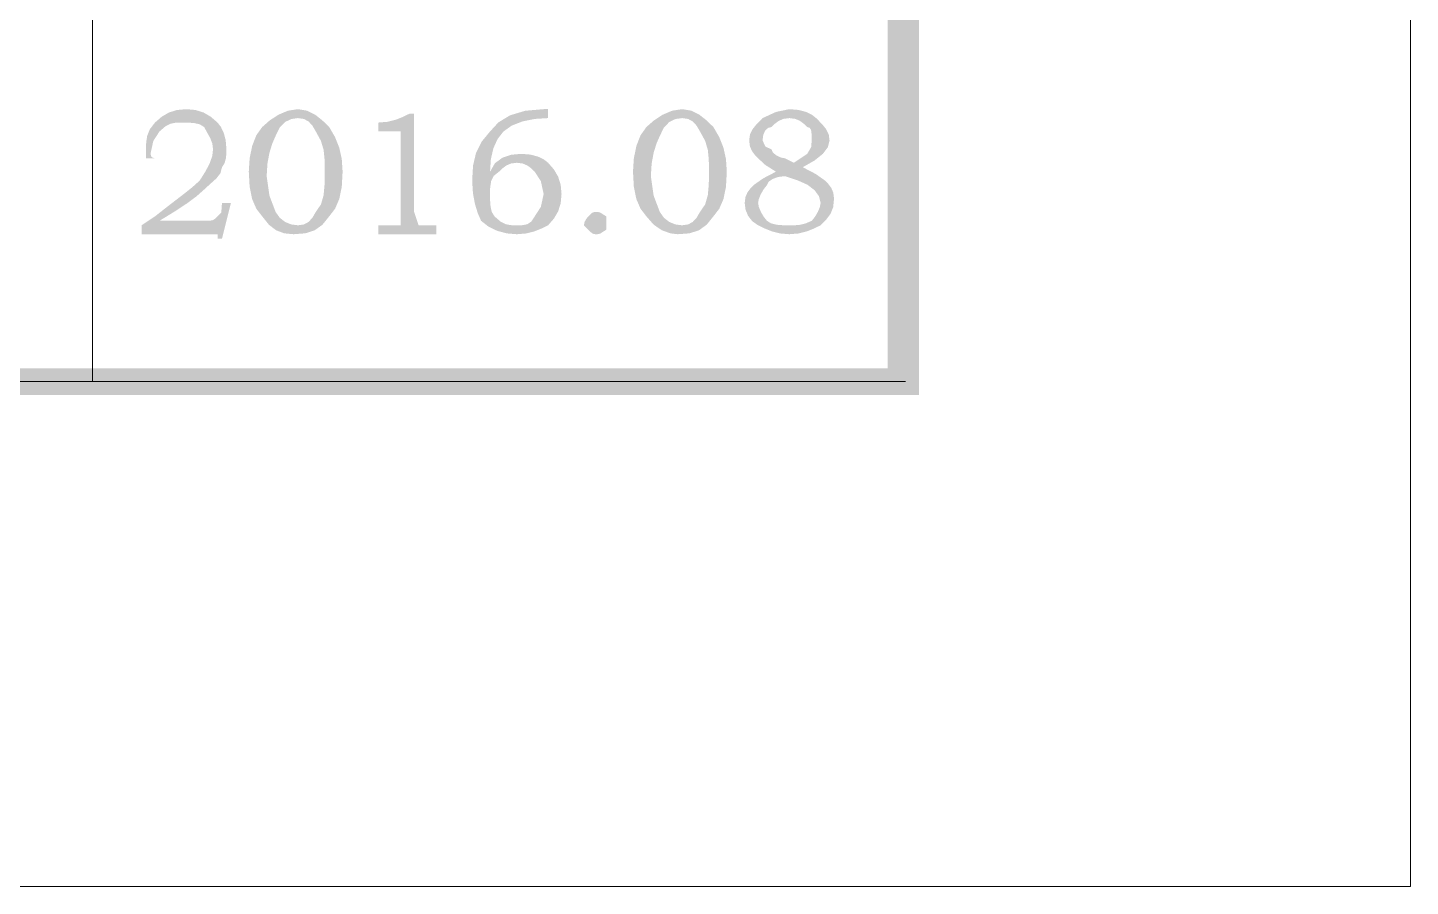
# Model space of a CAD drawing. Header units: millimetres. Extents: x 6 to 291, y 4 to 206.
# Drawn here: x 278.02 to 291.13, y 3.98 to 12.12 of the extents above; entities that cross this region are included whole.
import ezdxf

# ---------------------------------------------------------------- set-up
doc = ezdxf.new("R2010")
doc.units = ezdxf.units.MM
doc.layers.add('C00-00-00', color=7, linetype='Continuous')

msp = doc.modelspace()

# ---------------------------------------------------------------- hatches: boundary and pattern name
at = {"layer": 'C00-00-00'}
h = msp.add_hatch(color=256, dxfattribs=at)
h.dxf.hatch_style = 2
h.paths.add_polyline_path([(286.469659, 201.083336), (286.173327, 200.787002), (286.469659, 8.636004)])
h = msp.add_hatch(color=256, dxfattribs=at)
h.dxf.hatch_style = 2
h.paths.add_polyline_path([(286.173327, 200.787002), (286.469659, 8.636004), (286.173327, 8.89001)])
h = msp.add_hatch(color=256, dxfattribs=at)
h.dxf.hatch_style = 2
h.paths.add_polyline_path([(286.258012, 8.762999), (286.427349, 8.762999), (286.258012, 16.467664)])
h = msp.add_hatch(color=256, dxfattribs=at)
h.dxf.hatch_style = 2
h.paths.add_polyline_path([(286.427349, 8.762999), (286.258012, 16.467664), (286.427349, 16.467664)])
h = msp.add_hatch(color=256, dxfattribs=at)
h.dxf.hatch_style = 2
h.paths.add_polyline_path([(279.230663, 10.879665), (279.145996, 10.879665), (279.145996, 10.906124), (279.145996, 10.964332), (279.147319, 11.027832), (279.156579, 11.091332), (279.181715, 11.154832), (279.230663, 11.218332), (279.294824, 11.273894), (279.362954, 11.313582), (279.439022, 11.337394), (279.526996, 11.345332), (279.61497, 11.337394), (279.691038, 11.313582), (279.759168, 11.273894), (279.823329, 11.218332), (279.854418, 11.178644), (279.881538, 11.123082), (279.90072, 11.051644), (279.907996, 10.964332), (279.907335, 10.925967), (279.902704, 10.879665), (279.890137, 10.833363), (279.865663, 10.794999), (279.851111, 10.738113), (279.812746, 10.689165), (279.758506, 10.640217), (279.696329, 10.583332), (279.62423, 10.51917), (279.532288, 10.45104), (279.416532, 10.374972), (279.272996, 10.286999), (279.696329, 10.286999), (279.745939, 10.28766), (279.775704, 10.29229), (279.797532, 10.304858), (279.823329, 10.329332), (279.844496, 10.350499), (279.859048, 10.365051), (279.865663, 10.456332), (279.950329, 10.456332), (279.865663, 10.117665), (279.823329, 10.117665), (279.823329, 10.159999), (279.103663, 10.159999), (279.103663, 10.244665), (279.230663, 10.329332), (279.374199, 10.44178), (279.489954, 10.530415), (279.581897, 10.603176), (279.653996, 10.667999), (279.709559, 10.755972), (279.749246, 10.83204), (279.773059, 10.90017), (279.780996, 10.964332), (279.77372, 11.021217), (279.754538, 11.070165), (279.727418, 11.119113), (279.696329, 11.175999), (279.657303, 11.200472), (279.606371, 11.21304), (279.547501, 11.21767), (279.484663, 11.218332), (279.427777, 11.217009), (279.378829, 11.207749), (279.329881, 11.182613), (279.272996, 11.133665), (279.214788, 11.043707), (279.188329, 10.921999), (279.193621, 10.900832), (279.206189, 10.88628)])
h = msp.add_hatch(color=256, dxfattribs=at)
h.paths.add_polyline_path([(280.119659, 10.75267), (280.127596, 10.878348), (280.151409, 10.996087), (280.191096, 11.097952), (280.246659, 11.176004), (280.317435, 11.238181), (280.400117, 11.29242), (280.490737, 11.330785), (280.585326, 11.345337), (280.6733, 11.330785), (280.749367, 11.29242), (280.817498, 11.238181), (280.881659, 11.176004), (280.937221, 11.080092), (280.976909, 10.980212), (281.000721, 10.872394), (281.008659, 10.75267), (281.000721, 10.609134), (280.976909, 10.493379), (280.937221, 10.401436), (280.881659, 10.329337), (280.816836, 10.249301), (280.744076, 10.197045), (280.65544, 10.168603), (280.542992, 10.160004), (280.455018, 10.168603), (280.378951, 10.197045), (280.31082, 10.249301), (280.246659, 10.329337), (280.191096, 10.401436), (280.151409, 10.493379), (280.127596, 10.609134)])
h.paths.add_polyline_path([(280.839326, 10.75267), (280.838003, 10.86578), (280.828742, 10.959045), (280.803607, 11.044374), (280.754659, 11.13367), (280.722248, 11.189233), (280.685867, 11.22892), (280.64155, 11.252733), (280.585326, 11.26067), (280.522487, 11.252072), (280.463617, 11.223629), (280.412685, 11.171374), (280.373659, 11.091337), (280.34257, 11.0199), (280.315451, 10.932587), (280.296268, 10.8294), (280.288992, 10.710337), (280.315451, 10.525129), (280.373659, 10.37167), (280.412685, 10.316108), (280.463617, 10.27642), (280.522487, 10.252608), (280.585326, 10.24467), (280.64155, 10.252608), (280.685867, 10.27642), (280.722248, 10.316108), (280.754659, 10.37167), (280.803607, 10.443108), (280.828742, 10.53042), (280.838003, 10.633608)])
h = msp.add_hatch(color=256, dxfattribs=at)
h.dxf.hatch_style = 2
h.paths.add_polyline_path([(281.643661, 11.303008), (281.685995, 11.303008), (281.685995, 10.371675), (281.707161, 10.308175), (281.728328, 10.244675), (281.754786, 10.244675), (281.812995, 10.244675), (281.897661, 10.244675), (281.897661, 10.160008), (281.347328, 10.160008), (281.347328, 10.244675), (281.431995, 10.244675), (281.481604, 10.244675), (281.51137, 10.244675), (281.533198, 10.244675), (281.558995, 10.244675), (281.558995, 10.371675), (281.558995, 11.133675), (281.347328, 11.133675), (281.347328, 11.218342), (281.435302, 11.225618), (281.51137, 11.2448), (281.5795, 11.27192)])
h = msp.add_hatch(color=256, dxfattribs=at)
h.paths.add_polyline_path([(282.955984, 11.345334), (282.955984, 11.260668), (282.830307, 11.25273), (282.712568, 11.228918), (282.610703, 11.18923), (282.532651, 11.133668), (282.477089, 11.06223), (282.437401, 10.974918), (282.413589, 10.87173), (282.405651, 10.752668), (282.451953, 10.832704), (282.522068, 10.884959), (282.608057, 10.913402), (282.701984, 10.922001), (282.789297, 10.914725), (282.860734, 10.895543), (282.916297, 10.868423), (282.955984, 10.837334), (283.011547, 10.773173), (283.051234, 10.705043), (283.075047, 10.628975), (283.082984, 10.541001), (283.075047, 10.453027), (283.051234, 10.376959), (283.011547, 10.308829), (282.955984, 10.244668), (282.891823, 10.213579), (282.823693, 10.186459), (282.747625, 10.167277), (282.659651, 10.160001), (282.565063, 10.167939), (282.474443, 10.191751), (282.39176, 10.231439), (282.320984, 10.287001), (282.289896, 10.358439), (282.262776, 10.445751), (282.243594, 10.548939), (282.236318, 10.668001), (282.244917, 10.812199), (282.273359, 10.932584), (282.325615, 11.037095), (282.405651, 11.133668), (282.485026, 11.220319), (282.596151, 11.287126), (282.739026, 11.330121), (282.913651, 11.345334)])
h.paths.add_polyline_path([(282.913651, 10.541001), (282.887193, 10.662709), (282.828984, 10.752668), (282.796573, 10.783756), (282.760193, 10.810876), (282.715875, 10.830058), (282.659651, 10.837334), (282.603427, 10.830058), (282.559109, 10.810876), (282.522729, 10.783756), (282.490318, 10.752668), (282.44137, 10.713642), (282.416234, 10.662709), (282.406974, 10.60384), (282.405651, 10.541001), (282.406313, 10.478163), (282.410943, 10.419293), (282.42351, 10.368361), (282.447984, 10.329334), (282.50487, 10.280387), (282.553818, 10.255251), (282.602766, 10.245991), (282.659651, 10.244668), (282.715875, 10.245991), (282.760193, 10.255251), (282.796573, 10.280387), (282.828984, 10.329334), (282.887193, 10.419293)])
h = msp.add_hatch(color=256, dxfattribs=at)
h.paths.add_polyline_path([(283.760328, 10.75267), (283.768266, 10.878348), (283.792078, 10.996087), (283.831766, 11.097952), (283.887328, 11.176004), (283.958104, 11.238181), (284.040786, 11.29242), (284.131406, 11.330785), (284.225995, 11.345337), (284.313969, 11.330785), (284.390036, 11.29242), (284.458167, 11.238181), (284.522328, 11.176004), (284.577891, 11.080092), (284.617578, 10.980212), (284.641391, 10.872394), (284.649328, 10.75267), (284.641391, 10.609134), (284.617578, 10.493379), (284.577891, 10.401436), (284.522328, 10.329337), (284.457505, 10.249301), (284.384745, 10.197045), (284.296109, 10.168603), (284.183661, 10.160004), (284.113547, 10.168603), (284.035495, 10.197045), (283.957443, 10.249301), (283.887328, 10.329337), (283.831766, 10.401436), (283.792078, 10.493379), (283.768266, 10.609134)])
h.paths.add_polyline_path([(284.479995, 10.75267), (284.478672, 10.86578), (284.469411, 10.959045), (284.444276, 11.044374), (284.395328, 11.13367), (284.362917, 11.189233), (284.326536, 11.22892), (284.282219, 11.252733), (284.225995, 11.26067), (284.163156, 11.252072), (284.104286, 11.223629), (284.053354, 11.171374), (284.014328, 11.091337), (283.98324, 11.0199), (283.95612, 10.932587), (283.936937, 10.8294), (283.929661, 10.710337), (283.95612, 10.525129), (284.014328, 10.37167), (284.053354, 10.316108), (284.104286, 10.27642), (284.163156, 10.252608), (284.225995, 10.24467), (284.282219, 10.252608), (284.326536, 10.27642), (284.362917, 10.316108), (284.395328, 10.37167), (284.444276, 10.443108), (284.469411, 10.53042), (284.478672, 10.633608)])
h = msp.add_hatch(color=256, dxfattribs=at)
h.paths.add_polyline_path([(285.369016, 10.794997), (285.490724, 10.731497), (285.580682, 10.667997), (285.611771, 10.635585), (285.638891, 10.599205), (285.658073, 10.554887), (285.665349, 10.498663), (285.657411, 10.417304), (285.633599, 10.355788), (285.593911, 10.30221), (285.538349, 10.244663), (285.474187, 10.213575), (285.406057, 10.186455), (285.32999, 10.167273), (285.242016, 10.159997), (285.154042, 10.167273), (285.077974, 10.186455), (285.009844, 10.213575), (284.945682, 10.244663), (284.89012, 10.283689), (284.850432, 10.334622), (284.82662, 10.393491), (284.818682, 10.45633), (284.825958, 10.512554), (284.845141, 10.556872), (284.87226, 10.593252), (284.903349, 10.625663), (284.993307, 10.689163), (285.115016, 10.752663), (285.014474, 10.816163), (284.945682, 10.879663), (284.914594, 10.912075), (284.887474, 10.948455), (284.868292, 10.992773), (284.861016, 11.048997), (284.868953, 11.105882), (284.892766, 11.15483), (284.932453, 11.203778), (284.988016, 11.260663), (285.115016, 11.318872), (285.242016, 11.34533), (285.329328, 11.338054), (285.400766, 11.318872), (285.456328, 11.291752), (285.496016, 11.260663), (285.551578, 11.203778), (285.591266, 11.15483), (285.615078, 11.105882), (285.623016, 11.048997), (285.607141, 10.985497), (285.559516, 10.921997), (285.480141, 10.858497)])
h.paths.add_polyline_path([(285.284349, 10.83733), (285.347849, 10.879663), (285.411349, 10.921997), (285.448391, 10.985497), (285.453682, 11.048997), (285.453021, 11.104559), (285.448391, 11.144247), (285.435823, 11.168059), (285.411349, 11.175997), (285.378937, 11.207085), (285.342557, 11.234205), (285.29824, 11.253387), (285.242016, 11.260663), (285.185792, 11.253387), (285.141474, 11.234205), (285.105094, 11.207085), (285.072682, 11.175997), (285.041594, 11.168059), (285.014474, 11.144247), (284.995292, 11.104559), (284.988016, 11.048997), (285.014474, 10.990788), (285.072682, 10.96433), (285.086573, 10.933241), (285.120307, 10.906122), (285.161979, 10.886939), (285.199682, 10.879663)])
h.paths.add_polyline_path([(285.199682, 10.71033), (285.137505, 10.703054), (285.083266, 10.683872), (285.044901, 10.656752), (285.030349, 10.625663), (284.99926, 10.587299), (284.972141, 10.540997), (284.952958, 10.494695), (284.945682, 10.45633), (284.952958, 10.417965), (284.972141, 10.371663), (284.99926, 10.325361), (285.030349, 10.286997), (285.069375, 10.262523), (285.120307, 10.249955), (285.179177, 10.245325), (285.242016, 10.244663), (285.298901, 10.245325), (285.347849, 10.249955), (285.396797, 10.262523), (285.453682, 10.286997), (285.484771, 10.325361), (285.511891, 10.371663), (285.531073, 10.417965), (285.538349, 10.45633), (285.523135, 10.519169), (285.480141, 10.578038), (285.413333, 10.628971), (285.326682, 10.667997)])
h = msp.add_hatch(color=256, dxfattribs=at)
h.dxf.hatch_style = 2
h.paths.add_polyline_path([(283.294659, 10.244675), (283.301274, 10.275763), (283.315826, 10.302883), (283.330378, 10.322066), (283.362128, 10.353816), (283.379326, 10.366383), (283.396524, 10.371013), (283.421659, 10.371675), (283.448117, 10.366383), (283.506326, 10.329342), (283.506326, 10.302883), (283.506326, 10.244675), (283.506326, 10.223508), (283.506326, 10.202342), (283.448117, 10.1653), (283.421659, 10.160008), (283.396524, 10.16067), (283.379326, 10.1653), (283.362128, 10.177868), (283.336992, 10.202342), (283.315826, 10.223508)])
h = msp.add_hatch(color=256, dxfattribs=at)
h.dxf.hatch_style = 2
h.paths.add_polyline_path([(286.469659, 8.636004), (286.173327, 8.89001), (17.653, 8.636004)])
h = msp.add_hatch(color=256, dxfattribs=at)
h.dxf.hatch_style = 2
h.paths.add_polyline_path([(286.173327, 8.89001), (17.653, 8.636004), (17.907, 8.89001)])
h = msp.add_hatch(color=256, dxfattribs=at)
h.dxf.hatch_style = 2
h.paths.add_polyline_path([(101.388337, 8.847667), (101.388337, 8.67833), (286.342664, 8.847667)])
h = msp.add_hatch(color=256, dxfattribs=at)
h.dxf.hatch_style = 2
h.paths.add_polyline_path([(101.388337, 8.67833), (286.342664, 8.847667), (286.342664, 8.67833)])

# ---------------------------------------------------------------- linework, layer by layer
at = {"layer": 'C00-00-00', "lineweight": 15}
for points in [[(291.126319, 205.740002), (5.799667, 205.740002), (5.799667, 3.979343), (291.126319, 3.979343)], [(291.126319, 3.979343), (291.126319, 205.740002)], [(291.126319, 205.740002), (291.126319, 3.979343)], [(278.637999, 16.467664), (278.637999, 8.762999)], [(278.637999, 16.467664), (278.637999, 8.762999)], [(286.342664, 8.762999), (103.759001, 8.762999)], [(139.784669, 8.762999), (103.759001, 8.762999), (286.342664, 8.762999)], [(139.784669, 8.762999), (103.759001, 8.762999), (286.342664, 8.762999)]]:
    msp.add_lwpolyline(points, dxfattribs=at)

doc.saveas('drawing.dxf')
